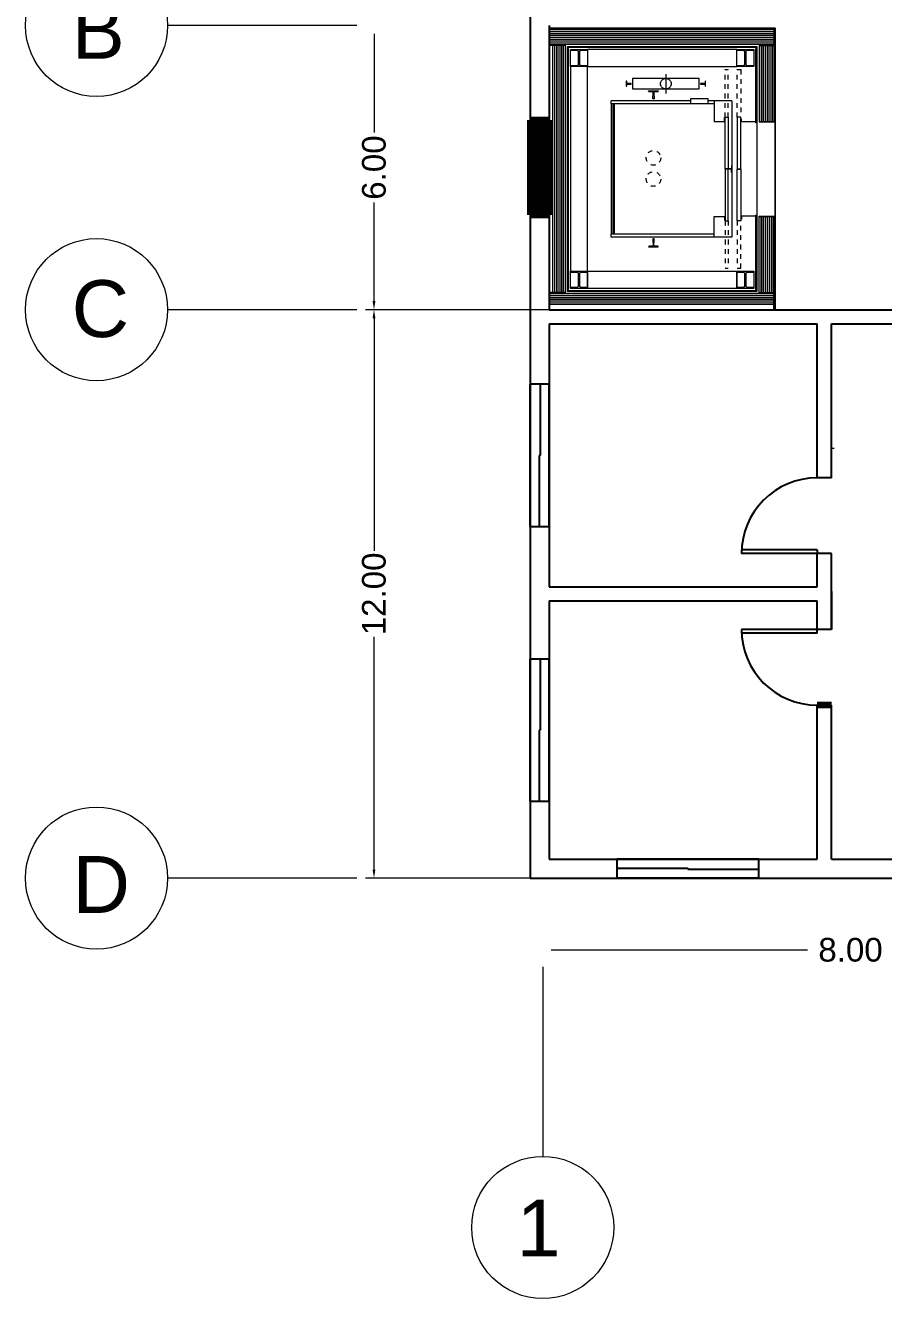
# Model space of a CAD drawing. Header units: millimetres. Extents: x 2391 to 3323, y 1596 to 2537.
# Drawn here: x 2841.93 to 2860.05, y 2171.67 to 2198.55 of the extents above; entities that cross this region are included whole.
import ezdxf

# ---------------------------------------------------------------- set-up
doc = ezdxf.new("R2010")
doc.units = ezdxf.units.MM
for name, pattern in [('CENTER5', [10, 5, -2, 1, -2]), ('HIDDEN', [0.375, 0.25, -0.125]), ('HIDDEN2', [4.7625, 3.175, -1.5875])]:
    doc.linetypes.add(name, pattern=pattern)
for name, color, linetype in [('ASCENSORE - ELEVATOR', 160, 'Continuous'), ('dimensions', 203, 'Continuous'), ('doors', 31, 'Continuous'), ('doors and windows schedule', 11, 'Continuous'), ('exterior wall', 140, 'Continuous'), ('furnitures', 40, 'Continuous'), ('interior wall', 191, 'Continuous'), ('Lightning text', 211, 'Continuous'), ('windows', 241, 'Continuous')]:
    doc.layers.add(name, color=color, linetype=linetype)
doc.styles.get("Standard").update_dxf_attribs({"font": 'arial.ttf'})

msp = doc.modelspace()

# ---------------------------------------------------------------- hatches: boundary and pattern name
at = {"layer": 'ASCENSORE - ELEVATOR', "lineweight": 13, "true_color": 0x6d59d4}
for points in [[(2853.636, 2197.724), (2853.659, 2197.705), (2853.804, 2197.705), (2853.804, 2197.681), (2853.444, 2197.681), (2853.444, 2197.705), (2853.59, 2197.705), (2853.612, 2197.724), (2853.612, 2197.999), (2853.59, 2198.017), (2853.444, 2198.017), (2853.444, 2198.041), (2853.804, 2198.041), (2853.804, 2198.017), (2853.659, 2198.017), (2853.636, 2197.999)], [(2857.146, 2197.724), (2857.169, 2197.705), (2857.314, 2197.705), (2857.314, 2197.681), (2856.954, 2197.681), (2856.954, 2197.705), (2857.1, 2197.705), (2857.122, 2197.724), (2857.122, 2197.999), (2857.1, 2198.017), (2856.954, 2198.017), (2856.954, 2198.041), (2857.314, 2198.041), (2857.314, 2198.017), (2857.169, 2198.017), (2857.146, 2197.999)], [(2853.636, 2193.041), (2853.659, 2193.022), (2853.804, 2193.022), (2853.804, 2192.998), (2853.444, 2192.998), (2853.444, 2193.022), (2853.59, 2193.022), (2853.612, 2193.041), (2853.612, 2193.316), (2853.59, 2193.334), (2853.444, 2193.334), (2853.444, 2193.358), (2853.804, 2193.358), (2853.804, 2193.334), (2853.659, 2193.334), (2853.636, 2193.316)], [(2857.146, 2193.041), (2857.169, 2193.022), (2857.314, 2193.022), (2857.314, 2192.998), (2856.954, 2192.998), (2856.954, 2193.022), (2857.1, 2193.022), (2857.122, 2193.041), (2857.122, 2193.316), (2857.1, 2193.334), (2856.954, 2193.334), (2856.954, 2193.358), (2857.314, 2193.358), (2857.314, 2193.334), (2857.169, 2193.334), (2857.146, 2193.316)]]:
    msp.add_hatch(color=173, dxfattribs=at).paths.add_polyline_path(points)

# ---------------------------------------------------------------- linework, layer by layer
at = {"layer": 'ASCENSORE - ELEVATOR', "lineweight": 13}
for p, q in [((2857.764, 2198.488), (2852.994, 2198.488)), ((2852.994, 2198.488), (2852.994, 2192.548)), ((2852.994, 2192.548), (2852.994, 2198.488)), ((2852.994, 2198.488), (2857.764, 2198.488)), ((2857.764, 2192.548), (2857.764, 2198.488)), ((2857.764, 2198.488), (2857.764, 2192.548)), ((2857.74, 2198.468), (2853.015, 2198.468)), ((2857.74, 2198.464), (2853.019, 2198.464)), ((2857.74, 2198.423), (2853.019, 2198.423)), ((2857.74, 2198.419), (2853.019, 2198.419)), ((2857.74, 2198.378), (2853.019, 2198.378)), ((2857.74, 2198.374), (2853.019, 2198.374)), ((2857.74, 2198.333), (2853.019, 2198.333)), ((2857.74, 2198.329), (2853.019, 2198.329)), ((2857.74, 2198.288), (2853.019, 2198.288)), ((2857.74, 2198.284), (2853.019, 2198.284)), ((2857.74, 2198.243), (2853.019, 2198.243)), ((2857.74, 2198.239), (2853.019, 2198.239)), ((2857.74, 2198.468), (2857.74, 2198.149)), ((2857.744, 2198.468), (2857.744, 2198.149)), ((2857.744, 2198.149), (2853.015, 2198.149)), ((2853.334, 2198.132), (2853.015, 2198.132)), ((2853.334, 2198.128), (2853.015, 2198.128)), ((2857.74, 2198.198), (2853.019, 2198.198)), ((2857.74, 2198.194), (2853.019, 2198.194)), ((2857.74, 2198.153), (2853.019, 2198.153)), ((2857.74, 2198.153), (2853.019, 2198.153)), ((2857.74, 2198.149), (2853.019, 2198.149)), ((2853.064, 2198.128), (2853.064, 2192.912)), ((2853.105, 2198.128), (2853.105, 2192.912)), ((2853.109, 2198.128), (2853.109, 2192.912)), ((2853.15, 2198.128), (2853.15, 2192.912)), ((2853.154, 2198.128), (2853.154, 2192.912)), ((2853.195, 2198.128), (2853.195, 2192.912)), ((2853.199, 2198.128), (2853.199, 2192.912)), ((2853.24, 2198.128), (2853.24, 2192.912)), ((2853.244, 2198.128), (2853.244, 2192.912)), ((2853.285, 2198.128), (2853.285, 2192.912)), ((2853.289, 2198.128), (2853.289, 2192.912)), ((2853.33, 2198.128), (2853.33, 2192.912)), ((2853.33, 2198.128), (2853.33, 2192.912)), ((2853.334, 2198.132), (2853.334, 2192.908)), ((2853.334, 2198.128), (2853.334, 2192.912)), ((2853.379, 2198.104), (2857.38, 2198.104)), ((2853.379, 2192.933), (2853.379, 2198.104)), ((2853.381, 2198.083), (2853.381, 2198.101)), ((2853.381, 2198.101), (2857.377, 2198.101)), ((2857.377, 2198.083), (2853.381, 2198.083)), ((2853.399, 2198.061), (2853.381, 2198.061)), ((2853.381, 2198.061), (2853.381, 2192.974)), ((2853.399, 2192.974), (2853.399, 2198.061)), ((2853.444, 2197.681), (2853.444, 2198.041)), ((2853.444, 2198.041), (2853.804, 2198.041)), ((2853.804, 2198.041), (2853.804, 2197.681)), ((2856.954, 2198.041), (2853.804, 2198.041)), ((2853.804, 2198.041), (2853.804, 2197.681)), ((2856.954, 2197.681), (2856.954, 2198.041)), ((2856.954, 2198.041), (2857.314, 2198.041)), ((2856.954, 2197.681), (2856.954, 2198.041)), ((2857.314, 2198.041), (2857.314, 2197.681)), ((2857.359, 2198.063), (2857.377, 2198.063)), ((2857.359, 2196.496), (2857.359, 2198.063)), ((2857.377, 2198.101), (2857.377, 2198.083)), ((2857.377, 2198.063), (2857.377, 2196.496)), ((2857.38, 2198.104), (2857.38, 2192.933)), ((2857.425, 2198.132), (2857.425, 2196.517)), ((2857.425, 2198.132), (2857.744, 2198.132)), ((2857.425, 2198.128), (2857.425, 2196.52)), ((2857.425, 2198.128), (2857.744, 2198.128)), ((2857.429, 2198.128), (2857.429, 2196.52)), ((2857.429, 2198.128), (2857.429, 2196.52)), ((2857.47, 2198.128), (2857.47, 2196.52)), ((2857.474, 2198.128), (2857.474, 2196.52)), ((2857.515, 2198.128), (2857.515, 2196.52)), ((2857.519, 2198.128), (2857.519, 2196.52)), ((2857.56, 2198.128), (2857.56, 2196.52)), ((2857.564, 2198.128), (2857.564, 2196.52)), ((2857.605, 2198.128), (2857.605, 2196.52)), ((2857.609, 2198.128), (2857.609, 2196.52)), ((2857.65, 2198.128), (2857.65, 2196.52)), ((2857.654, 2198.128), (2857.654, 2196.52)), ((2857.695, 2198.128), (2857.695, 2196.52)), ((2857.699, 2198.128), (2857.699, 2196.52)), ((2857.74, 2198.128), (2857.74, 2196.52)), ((2857.744, 2198.132), (2857.744, 2196.517)), ((2853.804, 2197.681), (2853.444, 2197.681)), ((2853.804, 2197.681), (2853.444, 2197.681)), ((2853.444, 2197.681), (2853.444, 2193.358)), ((2853.804, 2193.358), (2853.804, 2197.681)), ((2853.804, 2197.681), (2856.954, 2197.681)), ((2857.314, 2197.681), (2856.954, 2197.681)), ((2854.631, 2197.373), (2854.618, 2197.373)), ((2854.618, 2197.373), (2854.618, 2197.264)), ((2854.618, 2197.264), (2854.631, 2197.264)), ((2854.631, 2197.324), (2854.631, 2197.373)), ((2854.727, 2197.324), (2854.631, 2197.324)), ((2854.631, 2197.264), (2854.631, 2197.312)), ((2854.631, 2197.312), (2854.727, 2197.312)), ((2854.727, 2197.312), (2854.727, 2197.324)), ((2855.093, 2197.159), (2855.093, 2197.165)), ((2855.093, 2197.165), (2855.298, 2197.165)), ((2855.17, 2197.148), (2855.103, 2197.149)), ((2855.288, 2197.149), (2855.221, 2197.148)), ((2855.298, 2197.165), (2855.298, 2197.159)), ((2856.284, 2197.324), (2856.187, 2197.324)), ((2856.187, 2197.324), (2856.187, 2197.312)), ((2856.187, 2197.312), (2856.284, 2197.312)), ((2856.296, 2197.373), (2856.284, 2197.373)), ((2856.284, 2197.373), (2856.284, 2197.324)), ((2856.284, 2197.312), (2856.284, 2197.264)), ((2856.284, 2197.264), (2856.296, 2197.264)), ((2856.296, 2197.264), (2856.296, 2197.373)), ((2855.977, 2196.958), (2854.302, 2196.958)), ((2854.302, 2196.896), (2854.302, 2196.958)), ((2856.474, 2196.896), (2854.302, 2196.896)), ((2854.302, 2196.896), (2854.302, 2194.14)), ((2854.346, 2194.14), (2854.346, 2196.896)), ((2854.349, 2194.14), (2854.349, 2196.896)), ((2854.349, 2196.896), (2854.363, 2196.896)), ((2854.363, 2196.896), (2854.363, 2194.14)), ((2855.184, 2196.996), (2855.184, 2197.059)), ((2855.207, 2196.996), (2855.184, 2196.996)), ((2855.187, 2197.069), (2855.187, 2197.13)), ((2855.204, 2197.13), (2855.204, 2197.069)), ((2855.207, 2197.059), (2855.207, 2196.996)), ((2856.35, 2196.996), (2855.977, 2196.996)), ((2855.977, 2196.996), (2855.977, 2196.896)), ((2856.35, 2196.896), (2856.35, 2196.996)), ((2856.474, 2196.958), (2856.35, 2196.958)), ((2856.847, 2196.958), (2856.474, 2196.958)), ((2856.474, 2196.958), (2856.474, 2196.523)), ((2856.847, 2196.958), (2856.847, 2194.078)), ((2856.71, 2195.523), (2856.71, 2196.609)), ((2856.71, 2196.609), (2856.773, 2196.609)), ((2856.773, 2196.609), (2856.773, 2195.523)), ((2856.964, 2196.609), (2856.964, 2195.523)), ((2857.038, 2196.609), (2856.964, 2196.609)), ((2857.038, 2195.523), (2857.038, 2196.609)), ((2856.474, 2196.523), (2856.698, 2196.523)), ((2856.698, 2196.523), (2856.698, 2196.603)), ((2857.053, 2196.512), (2857.053, 2196.574)), ((2857.357, 2196.512), (2857.053, 2196.512)), ((2857.357, 2196.574), (2857.357, 2196.512)), ((2857.377, 2196.496), (2857.359, 2196.496)), ((2857.425, 2196.52), (2857.744, 2196.52)), ((2857.425, 2196.517), (2857.744, 2196.517)), ((2856.845, 2195.595), (2856.845, 2195.523)), ((2856.845, 2195.523), (2856.71, 2195.523)), ((2856.71, 2195.513), (2856.71, 2194.427)), ((2856.845, 2195.513), (2856.71, 2195.513)), ((2856.773, 2194.427), (2856.773, 2195.513)), ((2856.845, 2195.441), (2856.845, 2195.513)), ((2856.964, 2195.523), (2857.038, 2195.523)), ((2856.964, 2194.427), (2856.964, 2195.513)), ((2856.964, 2195.513), (2857.038, 2195.513)), ((2857.038, 2195.513), (2857.038, 2194.427)), ((2856.474, 2194.078), (2856.474, 2194.513)), ((2856.474, 2194.513), (2856.698, 2194.513)), ((2856.698, 2194.513), (2856.698, 2194.434)), ((2857.356, 2194.524), (2857.053, 2194.524)), ((2857.053, 2194.524), (2857.053, 2194.462)), ((2857.356, 2194.462), (2857.356, 2194.524)), ((2857.359, 2194.54), (2857.377, 2194.54)), ((2857.359, 2192.97), (2857.359, 2194.54)), ((2857.377, 2194.54), (2857.377, 2192.97)), ((2857.425, 2192.908), (2857.425, 2194.52)), ((2857.425, 2194.52), (2857.744, 2194.52)), ((2857.425, 2192.912), (2857.425, 2194.516)), ((2857.425, 2194.516), (2857.744, 2194.516)), ((2857.429, 2192.912), (2857.429, 2194.516)), ((2857.429, 2192.912), (2857.429, 2194.516)), ((2857.47, 2192.912), (2857.47, 2194.516)), ((2857.474, 2192.912), (2857.474, 2194.516)), ((2857.515, 2192.912), (2857.515, 2194.516)), ((2857.519, 2192.912), (2857.519, 2194.516)), ((2857.56, 2192.912), (2857.56, 2194.516)), ((2857.564, 2192.912), (2857.564, 2194.516)), ((2857.605, 2192.912), (2857.605, 2194.516)), ((2857.609, 2192.912), (2857.609, 2194.516)), ((2857.65, 2192.912), (2857.65, 2194.516)), ((2857.654, 2192.912), (2857.654, 2194.516)), ((2857.695, 2192.912), (2857.695, 2194.516)), ((2857.699, 2192.912), (2857.699, 2194.516)), ((2857.74, 2192.912), (2857.74, 2194.516)), ((2857.744, 2192.908), (2857.744, 2194.52)), ((2856.71, 2194.427), (2856.773, 2194.427)), ((2857.038, 2194.427), (2856.964, 2194.427)), ((2856.474, 2194.14), (2854.302, 2194.14)), ((2854.302, 2194.078), (2854.302, 2194.14)), ((2856.474, 2194.078), (2854.302, 2194.078)), ((2854.363, 2194.14), (2854.349, 2194.14)), ((2855.184, 2194.041), (2855.184, 2193.978)), ((2855.207, 2194.041), (2855.184, 2194.041)), ((2855.187, 2193.967), (2855.187, 2193.906)), ((2855.204, 2193.906), (2855.204, 2193.967)), ((2855.207, 2193.978), (2855.207, 2194.041)), ((2856.847, 2194.078), (2856.474, 2194.078)), ((2855.093, 2193.877), (2855.093, 2193.872)), ((2855.093, 2193.872), (2855.298, 2193.872)), ((2855.17, 2193.889), (2855.103, 2193.887)), ((2855.288, 2193.887), (2855.221, 2193.889)), ((2855.298, 2193.872), (2855.298, 2193.877)), ((2853.444, 2192.998), (2853.444, 2193.358)), ((2853.444, 2193.358), (2853.804, 2193.358)), ((2853.444, 2193.358), (2853.804, 2193.358)), ((2853.804, 2193.358), (2853.804, 2192.998)), ((2853.804, 2193.358), (2856.954, 2193.358)), ((2853.804, 2192.998), (2853.804, 2193.358)), ((2856.954, 2192.998), (2856.954, 2193.358)), ((2856.954, 2193.358), (2857.314, 2193.358)), ((2856.954, 2193.358), (2856.954, 2192.998)), ((2857.314, 2193.358), (2857.314, 2192.998)), ((2853.334, 2192.912), (2853.015, 2192.912)), ((2853.334, 2192.908), (2853.015, 2192.908)), ((2857.744, 2192.888), (2853.015, 2192.888)), ((2857.74, 2192.888), (2853.019, 2192.888)), ((2857.74, 2192.884), (2853.019, 2192.884)), ((2857.74, 2192.884), (2853.019, 2192.884)), ((2857.74, 2192.843), (2853.019, 2192.843)), ((2857.38, 2192.933), (2853.379, 2192.933)), ((2853.381, 2192.974), (2853.399, 2192.974)), ((2853.381, 2192.953), (2857.377, 2192.953)), ((2853.381, 2192.935), (2853.381, 2192.953)), ((2857.377, 2192.935), (2853.381, 2192.935)), ((2853.804, 2192.998), (2853.444, 2192.998)), ((2856.954, 2192.998), (2853.804, 2192.998)), ((2857.314, 2192.998), (2856.954, 2192.998)), ((2857.377, 2192.97), (2857.359, 2192.97)), ((2857.377, 2192.953), (2857.377, 2192.935)), ((2857.425, 2192.912), (2857.744, 2192.912)), ((2857.425, 2192.908), (2857.744, 2192.908)), ((2857.74, 2192.569), (2857.74, 2192.888)), ((2857.744, 2192.569), (2857.744, 2192.888)), ((2857.74, 2192.839), (2853.019, 2192.839)), ((2857.74, 2192.798), (2853.019, 2192.798)), ((2857.74, 2192.794), (2853.019, 2192.794)), ((2857.74, 2192.753), (2853.019, 2192.753)), ((2857.74, 2192.749), (2853.019, 2192.749)), ((2857.74, 2192.708), (2853.019, 2192.708)), ((2857.74, 2192.704), (2853.019, 2192.704)), ((2857.74, 2192.663), (2853.019, 2192.663)), ((2857.74, 2192.659), (2853.019, 2192.659)), ((2852.994, 2192.548), (2857.764, 2192.548)), ((2857.764, 2192.548), (2852.994, 2192.548))]:
    msp.add_line(p, q, dxfattribs=at)
at = {"layer": 'ASCENSORE - ELEVATOR', "color": 7, "lineweight": 13}
for p, q in [((2853.444, 2198.017), (2853.444, 2198.041)), ((2853.444, 2198.041), (2853.804, 2198.041)), ((2853.59, 2198.017), (2853.444, 2198.017)), ((2853.612, 2197.999), (2853.59, 2198.017)), ((2853.612, 2197.724), (2853.612, 2197.999)), ((2853.659, 2198.017), (2853.636, 2197.999)), ((2853.636, 2197.999), (2853.636, 2197.724)), ((2853.804, 2198.017), (2853.659, 2198.017)), ((2853.804, 2198.041), (2853.804, 2198.017)), ((2856.954, 2198.017), (2856.954, 2198.041)), ((2856.954, 2198.041), (2857.314, 2198.041)), ((2857.1, 2198.017), (2856.954, 2198.017)), ((2857.122, 2197.999), (2857.1, 2198.017)), ((2857.122, 2197.724), (2857.122, 2197.999)), ((2857.169, 2198.017), (2857.146, 2197.999)), ((2857.146, 2197.999), (2857.146, 2197.724)), ((2857.314, 2198.017), (2857.169, 2198.017)), ((2857.314, 2198.041), (2857.314, 2198.017)), ((2853.444, 2197.681), (2853.444, 2197.705)), ((2853.444, 2197.705), (2853.59, 2197.705)), ((2853.804, 2197.681), (2853.444, 2197.681)), ((2853.59, 2197.705), (2853.612, 2197.724)), ((2853.636, 2197.724), (2853.659, 2197.705)), ((2853.659, 2197.705), (2853.804, 2197.705)), ((2853.804, 2197.705), (2853.804, 2197.681)), ((2856.954, 2197.681), (2856.954, 2197.705)), ((2856.954, 2197.705), (2857.1, 2197.705)), ((2857.314, 2197.681), (2856.954, 2197.681)), ((2857.1, 2197.705), (2857.122, 2197.724)), ((2857.146, 2197.724), (2857.169, 2197.705)), ((2857.169, 2197.705), (2857.314, 2197.705)), ((2857.314, 2197.705), (2857.314, 2197.681)), ((2853.444, 2193.334), (2853.444, 2193.358)), ((2853.444, 2193.358), (2853.804, 2193.358)), ((2853.59, 2193.334), (2853.444, 2193.334)), ((2853.612, 2193.316), (2853.59, 2193.334)), ((2853.612, 2193.041), (2853.612, 2193.316)), ((2853.659, 2193.334), (2853.636, 2193.316)), ((2853.636, 2193.316), (2853.636, 2193.041)), ((2853.804, 2193.334), (2853.659, 2193.334)), ((2853.804, 2193.358), (2853.804, 2193.334)), ((2856.954, 2193.334), (2856.954, 2193.358)), ((2856.954, 2193.358), (2857.314, 2193.358)), ((2857.1, 2193.334), (2856.954, 2193.334)), ((2857.122, 2193.316), (2857.1, 2193.334)), ((2857.122, 2193.041), (2857.122, 2193.316)), ((2857.169, 2193.334), (2857.146, 2193.316)), ((2857.146, 2193.316), (2857.146, 2193.041)), ((2857.314, 2193.334), (2857.169, 2193.334)), ((2857.314, 2193.358), (2857.314, 2193.334)), ((2853.444, 2192.998), (2853.444, 2193.022)), ((2853.444, 2193.022), (2853.59, 2193.022)), ((2853.804, 2192.998), (2853.444, 2192.998)), ((2853.59, 2193.022), (2853.612, 2193.041)), ((2853.636, 2193.041), (2853.659, 2193.022)), ((2853.659, 2193.022), (2853.804, 2193.022)), ((2853.804, 2193.022), (2853.804, 2192.998)), ((2856.954, 2192.998), (2856.954, 2193.022)), ((2856.954, 2193.022), (2857.1, 2193.022)), ((2857.314, 2192.998), (2856.954, 2192.998)), ((2857.1, 2193.022), (2857.122, 2193.041)), ((2857.146, 2193.041), (2857.169, 2193.022)), ((2857.169, 2193.022), (2857.314, 2193.022)), ((2857.314, 2193.022), (2857.314, 2192.998)), ((2857.314, 2192.998), (2857.314, 2192.998)), ((2857.314, 2192.998), (2857.314, 2192.998)), ((2857.314, 2192.998), (2857.314, 2192.998)), ((2857.314, 2192.998), (2857.314, 2192.998)), ((2857.314, 2192.998), (2857.314, 2192.998)), ((2857.314, 2192.998), (2857.314, 2192.998))]:
    msp.add_line(p, q, dxfattribs=at)
at = {"layer": 'ASCENSORE - ELEVATOR', "linetype": 'Continuous', "lineweight": 13}
for p, q in [((2854.752, 2197.427), (2854.752, 2197.21)), ((2856.158, 2197.427), (2854.752, 2197.427)), ((2856.158, 2197.21), (2856.158, 2197.427)), ((2854.752, 2197.21), (2856.158, 2197.21))]:
    msp.add_line(p, q, dxfattribs=at)
at = {"layer": 'ASCENSORE - ELEVATOR', "linetype": 'HIDDEN2', "lineweight": 13}
msp.add_line((2855.457, 2197.521), (2855.457, 2197.115), dxfattribs=at)
at = {"layer": 'ASCENSORE - ELEVATOR', "linetype": 'HIDDEN', "lineweight": 13, "ltscale": 0.1}
for p, q in [((2856.71, 2197.615), (2856.773, 2197.615)), ((2856.71, 2196.609), (2856.71, 2197.615)), ((2856.773, 2196.609), (2856.773, 2197.615)), ((2856.964, 2196.609), (2856.964, 2197.615)), ((2856.964, 2197.615), (2857.038, 2197.615)), ((2857.038, 2197.615), (2857.038, 2196.609)), ((2856.71, 2194.427), (2856.71, 2193.421)), ((2856.773, 2194.427), (2856.773, 2193.421)), ((2856.964, 2194.427), (2856.964, 2193.421)), ((2857.038, 2193.421), (2857.038, 2194.427)), ((2856.71, 2193.421), (2856.773, 2193.421)), ((2856.964, 2193.421), (2857.038, 2193.421))]:
    msp.add_line(p, q, dxfattribs=at)
at = {"layer": 'ASCENSORE - ELEVATOR', "linetype": 'CENTER5', "lineweight": 13}
msp.add_line((2856.847, 2195.518), (2856.847, 2195.518), dxfattribs=at)
at = {"layer": 'ASCENSORE - ELEVATOR', "linetype": 'HIDDEN2', "lineweight": 13}
msp.add_circle((2855.457, 2197.318), 0.112, dxfattribs=at)
at = {"layer": 'ASCENSORE - ELEVATOR', "linetype": 'HIDDEN', "lineweight": 13, "ltscale": 0.1}
for centre in [(2855.196, 2195.753), (2855.196, 2195.306)]:
    msp.add_circle(centre, 0.154, dxfattribs=at)
at = {"layer": 'ASCENSORE - ELEVATOR', "lineweight": 13}
for centre, radius, start, end in [((2855.103, 2197.159), 0.00994, 180, 268.4826), ((2855.17, 2197.13), 0.0174, 360, 88.4826), ((2855.222, 2197.13), 0.0174, 91.5174, 180), ((2855.288, 2197.159), 0.00994, 271.5174, 0), ((2855.163, 2197.069), 0.0243, 333.8425, 359.4784), ((2855.229, 2197.069), 0.0243, 180.5216, 206.1575), ((2855.163, 2193.967), 0.0243, 0.5216, 26.1575), ((2855.229, 2193.967), 0.0243, 153.8425, 179.4784), ((2855.103, 2193.877), 0.00994, 91.5174, 180), ((2855.17, 2193.906), 0.0174, 271.5174, 360), ((2855.222, 2193.906), 0.0174, 180, 268.4826), ((2855.288, 2193.877), 0.00994, 360, 88.4826)]:
    msp.add_arc(centre, radius, start, end, dxfattribs=at)
at = {"layer": 'dimensions', "lineweight": 13}
for p, q in [((2849.294, 2198.368), (2849.294, 2196.288)), ((2849.294, 2192.728), (2849.294, 2194.808)), ((2852.594, 2192.548), (2849.114, 2192.548)), ((2852.994, 2192.548), (2849.114, 2192.548)), ((2849.294, 2192.368), (2849.294, 2187.457)), ((2849.294, 2180.728), (2849.294, 2185.639)), ((2852.594, 2180.548), (2849.114, 2180.548)), ((2853.037, 2179.032), (2858.448, 2179.032))]:
    msp.add_line(p, q, dxfattribs=at)
at = {"layer": 'dimensions'}
for points in [[(2849.264, 2192.728), (2849.324, 2192.728), (2849.294, 2192.548)], [(2849.264, 2192.368), (2849.324, 2192.368), (2849.294, 2192.548)], [(2849.264, 2180.728), (2849.324, 2180.728), (2849.294, 2180.548)]]:
    msp.add_solid(points, dxfattribs=at)
at = {"layer": 'doors'}
for p, q in [((2858.654, 2187.478), (2857.056, 2187.478)), ((2858.654, 2187.478), (2858.654, 2187.398)), ((2858.654, 2187.398), (2857.054, 2187.398)), ((2858.654, 2185.798), (2857.054, 2185.798)), ((2858.654, 2185.718), (2857.056, 2185.718)), ((2858.654, 2185.718), (2858.654, 2185.798))]:
    msp.add_line(p, q, dxfattribs=at)
for centre, start, end in [((2858.654, 2187.398), 90, 180), ((2858.654, 2185.798), 180, 270)]:
    msp.add_arc(centre, 1.6, start, end, dxfattribs=at)
at = {"layer": 'exterior wall'}
for p, q in [((2852.594, 2210.548), (2852.594, 2180.548)), ((2852.994, 2198.548), (2852.994, 2192.548)), ((2852.994, 2192.248), (2852.994, 2186.698)), ((2852.994, 2186.398), (2852.994, 2180.948)), ((2852.994, 2180.948), (2858.654, 2180.948)), ((2858.954, 2180.948), (2865.644, 2180.948)), ((2852.594, 2180.548), (2892.994, 2180.548))]:
    msp.add_line(p, q, dxfattribs=at)
at = {"layer": 'exterior wall', "lineweight": 13}
msp.add_line((2852.994, 2198.548), (2852.994, 2192.548), dxfattribs=at)
at = {"layer": 'furnitures'}
msp.add_line((2858.992, 2189.629), (2858.992, 2189.61), dxfattribs=at)
at = {"layer": 'interior wall'}
for p, q in [((2852.994, 2192.548), (2863.244, 2192.548)), ((2852.994, 2192.248), (2858.654, 2192.248)), ((2858.654, 2188.998), (2858.654, 2192.248)), ((2858.954, 2192.248), (2863.244, 2192.248)), ((2858.954, 2188.998), (2858.954, 2192.248)), ((2858.954, 2188.998), (2858.654, 2188.998)), ((2858.654, 2186.698), (2858.654, 2187.398)), ((2858.954, 2187.398), (2858.654, 2187.398)), ((2858.954, 2185.798), (2858.954, 2187.398)), ((2858.954, 2186.598), (2858.954, 2187.398)), ((2852.994, 2186.698), (2858.654, 2186.698)), ((2852.994, 2186.398), (2858.654, 2186.398)), ((2858.654, 2185.798), (2858.654, 2186.398)), ((2858.954, 2186.598), (2858.954, 2185.798)), ((2858.954, 2185.798), (2858.654, 2185.798)), ((2858.654, 2180.948), (2858.654, 2184.198)), ((2858.954, 2180.948), (2858.954, 2184.198))]:
    msp.add_line(p, q, dxfattribs=at)
at = {"layer": 'interior wall', "lineweight": 100}
msp.add_line((2858.954, 2184.198), (2858.654, 2184.198), dxfattribs=at)
at = {"layer": 'Lightning text', "linetype": 'ByBlock', "lineweight": 13, "ltscale": 0.02}
for p, q in [((2848.934, 2198.548), (2844.934, 2198.548)), ((2848.934, 2192.548), (2844.934, 2192.548)), ((2848.934, 2180.548), (2844.934, 2180.548)), ((2852.857, 2178.672), (2852.857, 2174.672))]:
    msp.add_line(p, q, dxfattribs=at)
for centre in [(2843.434, 2198.548), (2843.434, 2192.548), (2843.434, 2180.548), (2852.857, 2173.172)]:
    msp.add_circle(centre, 1.5, dxfattribs=at)
at = {"layer": 'windows', "lineweight": 100}
for p, q in [((2852.994, 2196.548), (2852.594, 2196.548)), ((2852.594, 2196.548), (2852.594, 2194.548)), ((2852.724, 2196.548), (2852.724, 2194.548)), ((2852.864, 2196.548), (2852.864, 2194.548)), ((2852.994, 2196.548), (2852.994, 2194.548)), ((2852.594, 2194.548), (2852.994, 2194.548))]:
    msp.add_line(p, q, dxfattribs=at)
at = {"layer": 'windows'}
for p, q in [((2852.994, 2190.973), (2852.594, 2190.973)), ((2852.594, 2187.973), (2852.594, 2190.973)), ((2852.804, 2190.973), (2852.804, 2189.473)), ((2852.994, 2187.973), (2852.994, 2190.973)), ((2852.804, 2189.473), (2852.784, 2189.473)), ((2852.784, 2189.473), (2852.784, 2187.973)), ((2852.594, 2187.973), (2852.994, 2187.973)), ((2852.994, 2185.173), (2852.594, 2185.173)), ((2852.594, 2182.173), (2852.594, 2185.173)), ((2852.804, 2185.173), (2852.804, 2183.673)), ((2852.994, 2182.173), (2852.994, 2185.173)), ((2852.804, 2183.673), (2852.784, 2183.673)), ((2852.784, 2183.673), (2852.784, 2182.173)), ((2852.594, 2182.173), (2852.994, 2182.173)), ((2857.424, 2180.948), (2854.424, 2180.948)), ((2854.424, 2180.948), (2854.424, 2180.548)), ((2854.424, 2180.758), (2855.924, 2180.758)), ((2855.924, 2180.758), (2855.924, 2180.738)), ((2857.424, 2180.548), (2857.424, 2180.948)), ((2857.424, 2180.548), (2854.424, 2180.548)), ((2855.924, 2180.738), (2857.424, 2180.738))]:
    msp.add_line(p, q, dxfattribs=at)

# ---------------------------------------------------------------- texts
at = {"layer": 'dimensions', "lineweight": 13, "char_height": 0.5, "attachment_point": 5, "rotation": 90}
for s, insert in [('\\A1;6.00', (2849.294, 2195.548)), ('\\A1;12.00', (2849.294, 2186.548))]:
    msp.add_mtext(s, dxfattribs=dict(at, insert=insert))
at = {"layer": 'dimensions', "lineweight": 13, "insert": (2859.357, 2179.032), "char_height": 0.5, "attachment_point": 5}
msp.add_mtext('\\A1;8.00', dxfattribs=at)
at = {"layer": 'doors and windows schedule'}
for s, p in [('B', (2842.912, 2197.846)), ('C', (2842.91, 2191.97)), ('D', (2842.93, 2179.813)), ('1', (2852.304, 2172.56))]:
    msp.add_text(s, height=1.2, dxfattribs=at).set_placement(p)

doc.saveas('drawing.dxf')
